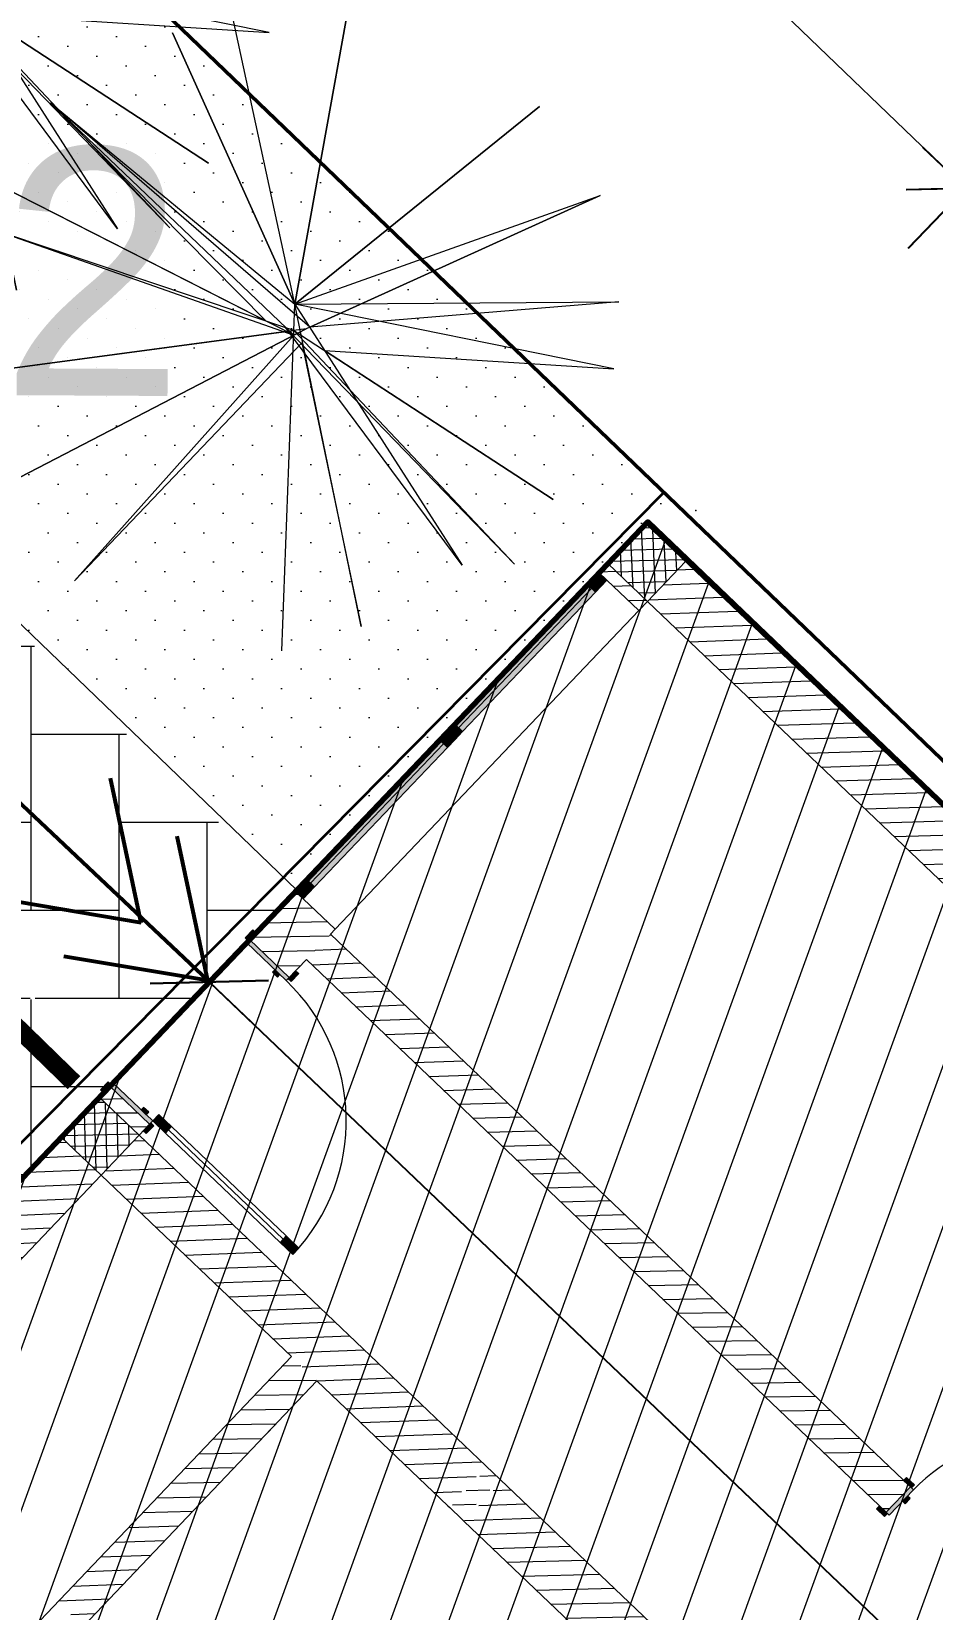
# Model space of a CAD drawing. Header units: metres. Extents: x 0 to 7617939, y 0 to 4642111.
# Drawn here: x 7616222.8 to 7616226.9, y 4641458.83 to 4641465.99 of the extents above; entities that cross this region are included whole.
import ezdxf
from ezdxf.enums import TextEntityAlignment as Align

# ---------------------------------------------------------------- set-up
doc = ezdxf.new("R2010")
doc.units = ezdxf.units.M
doc.header["$MEASUREMENT"] = 0
doc.linetypes.add('- Двойно прекъснати линии', pattern=[1093.61107349396, 529.166650772095, -211.666655540466, 141.11111164093, -211.666655540469])
doc.layers.get('0').update_dxf_attribs({"color": 1})
doc.layers.get('DEFPOINTS').update_dxf_attribs({"lineweight": 0})
for name, color, linetype in [('1 _ Плочи - Основни.Structural - Bearing', 7, 'Continuous'), ('1 _ Преградни_Стени - Външни .Non Structural - Bearing', 7, 'Continuous'), ('6 _ - Конструктивни оси.Dimensioning', 7, 'Continuous'), ('LEGENDI', 7, 'Continuous'), ('Structural - Bearing', 7, 'Continuous')]:
    doc.layers.add(name, color=color, linetype=linetype)
for name, color, linetype, lineweight in [('drva', 114, 'Continuous', 13), ('gradezna_linija', 7, 'Continuous', 53), ('hech plo~nici', 253, 'Continuous', 5), ('hetch_zelenilo', 72, 'Continuous', 5), ('koti', 7, 'Continuous', 25), ('Level 63', 7, 'Continuous', 0), ('Pecat', 7, 'Continuous', 25), ('soobrakaj', 250, 'Continuous', 53), ('U-5.2 ELEMENTI NA SOOBRAKAJNICA', 7, 'Continuous', 9)]:
    doc.layers.add(name, color=color, linetype=linetype, lineweight=lineweight)
doc.styles.add('K1', font='', dxfattribs={"width": 0.8})
doc.styles.add('PECAT', font='arial.ttf', dxfattribs={"height": 1.5})
doc.styles.add('Style-MAC C Swiss', font='MCSWIS.TTF')
doc.styles.get('K1').set_extended_font_data('Zurich BlkEx BT')
doc.dimstyles.new('mir', dxfattribs={"dimscale": 0.5, "dimtxt": 1.8, "dimasz": 0.01, "dimexe": 0.5, "dimexo": 0.0625, "dimgap": 0.2, "dimtad": 1, "dimzin": 0, "dimdsep": 46, "dimtxsty": 'K1', "dimblk": 'A$C321216CB', "dimcen": 0.09, "dimse1": 1, "dimse2": 1, "dimclrd": 256, "dimclrt": 256, "dimaunit": 1, "dimadec": 3, "dimazin": 0, "dimtfac": 1, "dimtofl": 0, "dimtmove": 2, "dimatfit": 3, "dimldrblk": 'A$C321216CB', "dimfxl": 0.5, "dimfxlon": 1, "dimtolj": 1, "dimtzin": 0, "dimlwd": 25, "dimarcsym": 0})
pattern_1 = [(44.99999999999996, (-56860.34481859207, 2014.433786392212), (-45.96193360834244, 45.96193360834246), [])]
pattern_2 = [(44.99999999999996, (-56860.34481859207, 2014.433786392212), (-35.35533484171247, 35.35533484171248), []), (135.0000000000001, (-56860.34481859207, 2014.433786392212), (35.35533484171238, 35.35533484171258), [])]

# ---------------------------------------------------------------- blocks, each defined once
blk = doc.blocks.new('A$C321216CB')
for p, q in [((0, -75.27068100022552), (0, 75.27068100022916)), ((-38.06893737428254, -38.06893737428072), (38.0689373742789, 38.06893737428072)), ((-53.83760753984097, 1.818989403545856e-12), (53.83760753984097, 1.818989403545856e-12))]:
    blk.add_line(p, q)
blk = doc.blocks.new('*D23')
at = {"layer": 'DEFPOINTS', "color": 0, "linetype": 'Continuous', "lineweight": 25, "transparency": 16777216}
for p in [(7616223.488824899, 4641468.971690147), (7616223.356286365, 4641468.83402283), (7616227.179111835, 4641465.418884488)]:
    blk.add_point(p, dxfattribs=at)
at = {"layer": 'koti', "lineweight": 20, "transparency": 16777216}
blk.add_line((7616227.042971307, 4641465.284684973), (7616223.359888358, 4641468.830555029), dxfattribs=at)
at = {"layer": 'koti', "linetype": 'Continuous', "lineweight": 20, "transparency": 16777216, "xscale": 0.005000000000000001, "yscale": 0.005000000000000001, "zscale": 0.005000000000000001}
for p, rotation in [((7616223.356286365, 4641468.83402283), 136.0874016852455), ((7616227.0465733, 4641465.281217171), 316.0874016852455)]:
    blk.add_blockref('A$C321216CB', p, dxfattribs=dict(at, rotation=rotation))
at = {"layer": 'koti', "color": 0, "linetype": 'Continuous', "lineweight": 20, "transparency": 16777216, "insert": (7616225.478853932, 4641467.345779452), "char_height": 0.6, "attachment_point": 5, "rotation": 316.08740168524554, "style": 'K1'}
blk.add_mtext('\\A1;5.1', dxfattribs=at)
blk = doc.blocks.new('*D25')
at = {"layer": 'DEFPOINTS', "color": 0, "linetype": 'Continuous', "lineweight": 25, "transparency": 16777216}
for p in [(7616227.047909321, 4641465.281242531), (7616226.327898195, 4641464.52622088), (7616236.314799643, 4641455.002414308)]:
    blk.add_point(p, dxfattribs=at)
at = {"layer": 'koti', "lineweight": 20, "transparency": 16777216}
blk.add_line((7616237.031192338, 4641455.760886604), (7616227.051527753, 4641465.277791887), dxfattribs=at)
at = {"layer": 'koti', "linetype": 'Continuous', "lineweight": 20, "transparency": 16777216, "xscale": 0.005000000000000001, "yscale": 0.005000000000000001, "zscale": 0.005000000000000001}
for p, rotation in [((7616227.047909321, 4641465.281242531), 136.3596841782759), ((7616237.03481077, 4641455.75743596), 316.3596841782759)]:
    blk.add_blockref('A$C321216CB', p, dxfattribs=dict(at, rotation=rotation))
at = {"layer": 'koti', "color": 0, "linetype": 'Continuous', "lineweight": 20, "transparency": 16777216, "insert": (7616232.317411619, 4641460.808813821), "char_height": 0.6, "attachment_point": 5, "rotation": 316.35968417827587, "style": 'K1'}
blk.add_mtext('\\A1;13.8', dxfattribs=at)
blk = doc.blocks.new('*D33')
at = {"layer": 'DEFPOINTS', "color": 0, "linetype": 'Continuous', "lineweight": 25, "transparency": 16777216}
for p in [(7616219.892703807, 4641465.220771774), (7616223.60979392, 4641461.676043971), (7616223.60979392, 4641461.676043971)]:
    blk.add_point(p, dxfattribs=at)
at = {"layer": 'koti', "lineweight": 20, "transparency": 16777216}
blk.add_line((7616219.896322239, 4641465.21732113), (7616223.606175488, 4641461.679494616), dxfattribs=at)
at = {"layer": 'koti', "linetype": 'Continuous', "lineweight": 20, "transparency": 16777216, "xscale": 0.005000000000000001, "yscale": 0.005000000000000001, "zscale": 0.005000000000000001}
for p, rotation in [((7616219.892703807, 4641465.220771774), 136.3596841862228), ((7616223.60979392, 4641461.676043971), 316.3596841862228)]:
    blk.add_blockref('A$C321216CB', p, dxfattribs=dict(at, rotation=rotation))
at = {"layer": 'koti', "color": 0, "linetype": 'Continuous', "lineweight": 20, "transparency": 16777216, "insert": (7616222.027300436, 4641463.737882447), "char_height": 0.6, "attachment_point": 5, "rotation": 316.35968418622286, "style": 'K1'}
blk.add_mtext('\\A1;5.1', dxfattribs=at)
blk = doc.blocks.new('*D34')
at = {"layer": 'DEFPOINTS', "color": 0, "linetype": 'Continuous', "lineweight": 25, "transparency": 16777216}
for p in [(7616223.60979392, 4641461.676043971), (7616235.581175267, 4641454.233272312), (7616233.596665542, 4641452.152265847)]:
    blk.add_point(p, dxfattribs=at)
at = {"layer": 'koti', "lineweight": 25, "transparency": 16777216}
blk.add_line((7616223.613412352, 4641461.672593326), (7616233.593047109, 4641452.155716491), dxfattribs=at)
at = {"layer": 'koti', "linetype": 'Continuous', "lineweight": 25, "transparency": 16777216, "xscale": 0.005000000000000001, "yscale": 0.005000000000000001, "zscale": 0.005000000000000001}
for p, rotation in [((7616223.60979392, 4641461.676043971), 136.3596841862228), ((7616233.596665542, 4641452.152265847), 316.3596841862228)]:
    blk.add_blockref('A$C321216CB', p, dxfattribs=dict(at, rotation=rotation))
at = {"layer": 'koti', "color": 0, "linetype": 'Continuous', "transparency": 16777216, "insert": (7616228.879281303, 4641457.203629483), "char_height": 0.6, "attachment_point": 5, "rotation": 316.35968418622286, "style": 'K1'}
blk.add_mtext('\\A1;13.8', dxfattribs=at)
blk = doc.blocks.new('A$C51218968')
at = {"layer": 'Structural - Bearing', "linetype": 'Continuous', "lineweight": 9}
h = blk.add_hatch(dxfattribs=at)
h.set_pattern_fill('1_БЕТОН_СГЛОБЯЕМИ_ЕЛЕМЕН_E7', color=256, scale=0.4999999403539185, angle=-1.272221872585407e-14, style=0, pattern_type=2)
h.set_pattern_definition(pattern_2)
h.paths.add_polyline_path([(249.9601044654846, 6649.999210357666), (249.9601039886475, 6899.999179840088), (-0.03986597061157227, 6899.999179840088), (-0.03986597061157227, 6649.999210357666)])
h = blk.add_hatch(dxfattribs=at)
h.set_pattern_fill('COMMON_BRICK_0001', color=256, scale=0.4999999403539185, angle=-1.272221872585407e-14, style=0, pattern_type=2)
h.set_pattern_definition(pattern_1)
h.paths.add_polyline_path([(249.9601368904114, 6899.999248504639), (249.9601364135742, 6649.999210357666), (3597.660786628723, 6649.999210357666), (3597.66078710556, 6899.999168395996)])
h = blk.add_hatch(dxfattribs=at)
h.set_pattern_fill('COMMON_BRICK_0001', color=256, scale=0.4999999403539185, angle=-1.272221872585407e-14, style=0, pattern_type=2)
h.set_pattern_definition(pattern_1)
h.paths.add_polyline_path([(249.9600834846497, 6649.999229431152), (-0.03986644744873047, 6649.999231338501), (-0.03986597061157227, 6591.965927124023), (249.9600830078125, 6591.965925216675)])
at = {"layer": 'Structural - Bearing', "linetype": 'Continuous', "lineweight": 9, "true_color": 0xdedede}
for points in [[(-0.03986597061157227, 6591.965936660767), (-0.03986549377441406, 6516.965948104858), (49.96012783050537, 6516.965948104858), (49.96012783050537, 6591.965936660767)], [(-0.03986549377441406, 6516.965948104858), (-0.03986644744873047, 5641.966053009033), (49.96012830734253, 5641.966053009033), (49.96012783050537, 6516.965948104858)], [(49.96012735366821, 5591.966054916382), (49.96012830734253, 5641.966053009033), (-0.03986644744873047, 5641.966053009033), (-0.03986597061157227, 5591.96605682373)], [(-0.03986597061157227, 5591.96605682373), (-0.03986549377441406, 5541.966064453125), (49.96012830734253, 5541.966064453125), (49.96012735366821, 5591.966054916382)], [(-0.03986549377441406, 5541.966064453125), (-0.03986692428588867, 4666.966165542603), (49.96012830734253, 4666.9661693573), (49.96012830734253, 5541.966064453125)], [(49.96012783050537, 4591.966176986694), (49.96012830734253, 4666.9661693573), (-0.03986692428588867, 4666.966165542603), (-0.03986644744873047, 4591.966176986694)], [(3897.660714626312, 4562.556200027466), (3897.660714626312, 4581.556198120117), (3847.660719871521, 4581.556198120117), (3847.660719871521, 4562.556200027466)], [(3909.660713195801, 4402.556219100952), (3909.660713195801, 4562.556200027466), (3889.660715579987, 4562.556200027466), (3889.660716056824, 4402.556219100952)], [(3909.660712718964, 4490.55620765686), (3925.660710811615, 4490.556209564209), (3925.660710811615, 4522.556203842163), (3909.660712718964, 4522.556203842163)], [(3897.660714626312, 4383.556221008301), (3897.660714626312, 4402.556219100952), (3847.660720348358, 4402.556219100952), (3847.660721302032, 4383.556221008301)], [(-19.03986358642578, 4281.999492645264), (-0.03986597061157227, 4281.999492645264), (-0.03986454010009766, 4331.999485015869), (-19.03986310958862, 4331.999486923218)], [(249.9601049423218, 4281.999492645264), (268.9601011276245, 4281.999492645264), (268.9601030349731, 4331.999486923218), (249.9601044654846, 4331.999486923218)], [(-0.03986549377441406, 4269.999492645264), (249.9601039886475, 4269.999494552612), (249.9601049423218, 4289.999492645264), (-0.03986597061157227, 4289.999490737915)], [(177.9601130485535, 4269.999494552612), (177.9601135253906, 4253.999494552612), (209.9601092338562, 4253.999494552612), (209.9601092338562, 4269.999494552612)], [(-0.03986597061157227, 3377.999597549438), (-19.03986310958862, 3377.999599456787), (-19.03986358642578, 3327.999607086182), (-0.03986501693725586, 3327.999607086182)], [(-0.03986549377441406, 3369.999601364136), (249.9601044654846, 3369.999601364136), (249.9601049423218, 3389.999597549438), (-0.03986597061157227, 3389.999597549438)], [(209.9601092338562, 3389.999599456787), (209.9601082801819, 3405.999597549438), (177.9601135253906, 3405.999593734741), (177.9601140022278, 3389.999599456787)], [(249.9601039886475, 3429.999593734741), (249.9601049423218, 3389.999597549438), (329.9600949287415, 3389.999597549438), (329.9600954055786, 3429.999593734741)], [(268.9601020812988, 3377.999597549438), (249.9601044654846, 3377.999599456787), (249.9601039886475, 3327.999607086182), (268.960102558136, 3327.999607086182)], [(1129.95999956131, 3389.999599456787), (1129.959998130798, 3429.999593734741), (1049.960008144379, 3429.99959564209), (1049.960008144379, 3389.999599456787)]]:
    blk.add_hatch(color=254, dxfattribs=at).paths.add_polyline_path(points)
at = {"layer": 'Structural - Bearing', "linetype": 'Continuous', "lineweight": 9}
h = blk.add_hatch(dxfattribs=at)
h.set_pattern_fill('COMMON_BRICK_0001', color=256, scale=0.4999999403539185, angle=-1.272221872585407e-14, style=0, pattern_type=2)
h.set_pattern_definition(pattern_1)
h.paths.add_polyline_path([(249.9600915908813, 4591.96618270874), (-0.03986644744873047, 4591.966184616089), (-0.03986692428588867, 4289.999500274658), (249.9601101875305, 4289.99949836731)])
h = blk.add_hatch(dxfattribs=at)
h.set_pattern_fill('COMMON_BRICK_0001', color=256, scale=0.4999999403539185, angle=-1.272221872585407e-14, style=0, pattern_type=2)
h.set_pattern_definition(pattern_1)
h.paths.add_polyline_path([(249.9601049423218, 4402.556219100952), (3889.660721302032, 4402.556219100952), (3889.660721302032, 4562.556209564209), (249.9601049423218, 4562.556293487549)])
h = blk.add_hatch(dxfattribs=at)
h.set_pattern_fill('COMMON_BRICK_0001', color=256, scale=0.4999999403539185, angle=-1.272221872585407e-14, style=0, pattern_type=2)
h.set_pattern_definition(pattern_1)
h.paths.add_polyline_path([(-0.03986644744873047, 3299.999639511108), (249.9600920677185, 3299.999641418457), (249.9601111412048, 3369.999607086182), (-0.03986597061157227, 3369.999605178833)])
h = blk.add_hatch(dxfattribs=at)
h.set_pattern_fill('1_БЕТОН_СГЛОБЯЕМИ_ЕЛЕМЕН_E7', color=256, scale=0.4999999403539185, angle=-1.272221872585407e-14, style=0, pattern_type=2)
h.set_pattern_definition(pattern_2)
h.paths.add_polyline_path([(249.9601044654846, 3049.999639511108), (249.9601044654846, 3299.99960899353), (-0.03986501693725586, 3299.999610900879), (-0.03986501693725586, 3049.999639511108)])
h = blk.add_hatch(dxfattribs=at)
h.set_pattern_fill('COMMON_BRICK_0001', color=256, scale=0.4999999403539185, angle=-1.272221872585407e-14, style=0, pattern_type=2)
h.set_pattern_definition(pattern_1)
h.paths.add_polyline_path([(2427.976480007172, 3299.99960899353), (249.9601044654846, 3299.99960899353), (249.9601044654846, 3049.999639511108), (2427.976480484009, 3049.999639511108)])
h = blk.add_hatch(dxfattribs=at)
h.set_pattern_fill('COMMON_BRICK_0001', color=256, scale=0.4999999403539185, angle=-1.272221872585407e-14, style=0, pattern_type=2)
h.set_pattern_definition(pattern_1)
h.paths.add_polyline_path([(2439.976479053497, 3299.99960899353), (2439.97647857666, 3049.99963760376), (2515.976469993591, 3049.999639511108), (2515.976469516754, 3299.999610900879)])
h = blk.add_hatch(dxfattribs=at)
h.set_pattern_fill('COMMON_BRICK_0001', color=256, scale=0.4999999403539185, angle=-1.272221872585407e-14, style=0, pattern_type=2)
h.set_pattern_definition(pattern_1)
h.paths.add_polyline_path([(2527.97646856308, 3299.999597549438), (2527.97646856308, 3049.999639511108), (3597.660760402679, 3049.999639511108), (3597.660759925842, 3299.999599456787)])
h = blk.add_hatch(dxfattribs=at)
h.set_pattern_fill('COMMON_BRICK_0001', color=256, scale=0.4999999403539185, angle=-1.272221872585407e-14, style=0, pattern_type=2)
h.set_pattern_definition(pattern_1)
h.paths.add_polyline_path([(249.9600958824158, 3049.999593734741), (-0.03986549377441406, 3049.999593734741), (-0.03986597061157227, 2199.999757766724), (249.9600968360901, 2199.999757766724)])
h = blk.add_hatch(dxfattribs=at)
h.set_pattern_fill('COMMON_BRICK_0001', color=256, scale=0.4999999403539185, angle=-1.272221872585407e-14, style=0, pattern_type=2)
h.set_pattern_definition(pattern_1)
h.paths.add_polyline_path([(1605.4329829216, 1509.999824523926), (1605.432983875275, 3049.999639511108), (1445.433003425598, 3049.999639511108), (1445.433001995087, 1509.999822616577)])
at = {"layer": '1 _ Плочи - Основни.Structural - Bearing', "linetype": 'Continuous', "lineweight": 9, "ltscale": 0.01, "flags": 128}
blk.add_lwpolyline([(11999.95864772797, 0), (13799.95848751068, 3.814697265625e-06), (13799.95848751068, 6899.999179840088), (11999.95864963531, 6899.999179840088), (-0.03986597061157227, 6899.999179840088), (-0.03986597061157227, 0)], close=True, dxfattribs=at)
at = {"layer": '1 _ Преградни_Стени - Външни .Non Structural - Bearing', "linetype": 'Continuous', "lineweight": 9, "ltscale": 0.01}
for p, q in [((2427.976602077484, 3049.999591827393), (2439.976583003998, 3049.999591827393)), ((2427.976602077484, 3049.999591827393), (2439.976583003998, 3049.999591827393)), ((2439.976583003998, 3049.999591827393), (2515.976456165314, 3049.999591827393)), ((2439.976583003998, 3049.999591827393), (2515.976456165314, 3049.999591827393)), ((2515.976456165314, 3049.999591827393), (2527.976435184479, 3049.999591827393)), ((2515.976456165314, 3049.999591827393), (2527.976435184479, 3049.999591827393))]:
    blk.add_line(p, q, dxfattribs=at)
at = {"layer": '1 _ Преградни_Стени - Външни .Non Structural - Bearing', "linetype": 'Continuous', "lineweight": 9, "ltscale": 0.01, "flags": 128}
for points in [[(1605.4329829216, 2812.905380249023), (1605.432983875275, 2800.905380249023)], [(1605.432983875275, 2800.905380249023), (1605.4329829216, 2724.905391693115)], [(1605.4329829216, 2724.905391693115), (1605.432984352112, 2712.905391693115)]]:
    blk.add_lwpolyline(points, dxfattribs=at)
at = {"layer": '6 _ - Конструктивни оси.Dimensioning', "linetype": '- Двойно прекъснати линии', "lineweight": 9, "ltscale": 0.01}
blk.add_point((124.9601197242737, 7100.266387939453), dxfattribs=at)
blk.add_point((124.9601197242737, 7100.266387939453), dxfattribs=at)
at = {"layer": 'Structural - Bearing', "linetype": 'Continuous', "lineweight": 9, "ltscale": 0.01}
for p, q in [((-0.03984594345092773, 6591.965896606445), (49.96020936965942, 6591.965896606445)), ((-0.03984594345092773, 6591.965896606445), (-0.03984642028808594, 4591.966173171997)), ((-0.03984594345092773, 6591.965896606445), (-0.03984594345092773, 6516.965953826904)), ((-0.03984594345092773, 6591.965896606445), (49.96020936965942, 6591.965896606445)), ((-0.03984594345092773, 6591.965896606445), (49.96020936965942, 6591.965896606445)), ((49.96020936965942, 6591.965896606445), (249.9601540565491, 6591.965896606445)), ((49.96020841598511, 6516.965953826904), (49.96020936965942, 6591.965896606445)), ((49.96020936965942, 6591.965896606445), (249.9601540565491, 6591.965896606445)), ((249.9601540565491, 6591.965896606445), (249.9601545333862, 4591.966171264648)), ((-0.03984594345092773, 6516.965953826904), (49.96020841598511, 6516.965953826904)), ((-0.03984594345092773, 6516.965953826904), (-0.03984642028808594, 5641.965953826904)), ((24.96004295349121, 6516.965951919556), (24.96004390716553, 5641.965953826904)), ((49.96020889282227, 5641.965953826904), (49.96020841598511, 6516.965953826904)), ((49.96020889282227, 5641.965953826904), (-0.03984642028808594, 5641.965953826904)), ((-0.03984642028808594, 5641.965953826904), (-0.03984594345092773, 5591.966173171997)), ((-0.03984594345092773, 5591.966173171997), (-0.03984498977661133, 5541.966119766235)), ((49.96020936965942, 5591.966173171997), (49.96020889282227, 5641.965953826904)), ((49.96020936965942, 5541.966117858887), (49.96020936965942, 5591.966173171997)), ((-0.03984498977661133, 5541.966119766235), (-0.03984594345092773, 4666.966119766235)), ((-0.03984498977661133, 5541.966119766235), (49.96020936965942, 5541.966117858887)), ((24.96004390716553, 5541.966117858887), (24.96004390716553, 4666.966117858887)), ((49.96020984649658, 4666.966117858887), (49.96020936965942, 5541.966117858887)), ((49.96020984649658, 4666.966117858887), (-0.03984594345092773, 4666.966119766235)), ((-0.03984594345092773, 4666.966119766235), (-0.03984642028808594, 4591.966173171997)), ((49.96020936965942, 4591.966175079346), (49.96020984649658, 4666.966117858887)), ((-0.03984642028808594, 4591.966173171997), (49.96020936965942, 4591.966175079346)), ((-0.03984642028808594, 4591.966173171997), (49.96020936965942, 4591.966175079346)), ((-0.03984642028808594, 4591.966173171997), (49.96020936965942, 4591.966175079346)), ((49.96020936965942, 4591.966175079346), (249.9601545333862, 4591.966171264648)), ((49.96020936965942, 4591.966175079346), (249.9601545333862, 4591.966171264648)), ((3847.660677433014, 4562.556135177612), (3847.660676956177, 4581.556171417236)), ((3847.660676956177, 4581.556171417236), (3897.660732269287, 4581.556171417236)), ((3889.66074514389, 4562.556133270264), (3847.660677433014, 4562.556135177612)), ((3897.660731315613, 4562.556133270264), (3847.660677433014, 4562.556135177612)), ((3889.66074514389, 4562.556133270264), (3847.660677433014, 4562.556135177612)), ((3889.66074514389, 4562.556133270264), (3847.660677433014, 4562.556135177612)), ((3889.66074514389, 4562.556133270264), (3889.660745620728, 4402.556123733521)), ((3909.660712718964, 4562.556133270264), (3889.66074514389, 4562.556133270264)), ((3889.66074514389, 4562.556133270264), (3889.660745620728, 4402.556123733521)), ((3889.66074514389, 4562.556133270264), (3889.660745620728, 4402.556123733521)), ((3889.66074514389, 4562.556133270264), (3889.660745620728, 4402.556123733521)), ((3897.660732269287, 4581.556171417236), (3897.660731315613, 4562.556133270264)), ((3909.660713195801, 4402.556125640869), (3909.660712718964, 4562.556133270264)), ((3925.660686016083, 4522.556201934814), (3909.660711288452, 4522.556200027466)), ((3909.660711288452, 4522.556200027466), (3909.660712242126, 4490.556253433228)), ((3925.660685539246, 4490.556255340576), (3925.660686016083, 4522.556201934814)), ((3909.660712242126, 4490.556253433228), (3925.660685539246, 4490.556255340576)), ((3847.660676956177, 4402.556123733521), (3897.66073179245, 4402.556125640869)), ((3889.660745620728, 4402.556123733521), (3847.660676956177, 4402.556123733521)), ((3847.660677433014, 4383.556087493896), (3847.660676956177, 4402.556123733521)), ((3889.660745620728, 4402.556123733521), (3847.660676956177, 4402.556123733521)), ((3889.660745620728, 4402.556123733521), (3847.660676956177, 4402.556123733521)), ((3897.66073179245, 4383.556085586548), (3847.660677433014, 4383.556087493896)), ((3889.660745620728, 4402.556123733521), (3909.660713195801, 4402.556125640869)), ((3897.66073179245, 4402.556125640869), (3897.66073179245, 4383.556085586548)), ((-19.03988361358643, 4281.999485015869), (-19.03988361358643, 4331.999540328979)), ((-19.03988361358643, 4331.999540328979), (-0.03984737396240234, 4331.999538421631)), ((-0.03984594345092773, 4289.99946975708), (-0.03984737396240234, 4331.999538421631)), ((-0.03984737396240234, 4331.999538421631), (-0.03984594345092773, 4281.999485015869)), ((-0.03984594345092773, 4289.99946975708), (-0.03984737396240234, 4331.999538421631)), ((-0.03984594345092773, 4289.99946975708), (-0.03984737396240234, 4331.999538421631)), ((249.9601526260376, 4289.99946975708), (249.9601545333862, 4331.999540328979)), ((249.9601540565491, 4281.999485015869), (249.9601545333862, 4331.999540328979)), ((249.9601545333862, 4331.999540328979), (268.9601902961731, 4331.999538421631)), ((249.9601526260376, 4289.99946975708), (249.9601545333862, 4331.999540328979)), ((249.9601526260376, 4289.99946975708), (249.9601545333862, 4331.999540328979)), ((268.9601902961731, 4331.999538421631), (268.9601917266846, 4281.999485015869)), ((-0.03984594345092773, 4281.999485015869), (-19.03988361358643, 4281.999485015869)), ((249.9601526260376, 4289.99946975708), (-0.03984594345092773, 4289.99946975708)), ((249.9601526260376, 4289.99946975708), (-0.03984594345092773, 4289.99946975708)), ((-0.03984594345092773, 4289.99946975708), (-0.03984594345092773, 4269.999504089355)), ((249.9601526260376, 4289.99946975708), (-0.03984594345092773, 4289.99946975708)), ((249.9601526260376, 4289.99946975708), (-0.03984594345092773, 4289.99946975708)), ((-0.03984594345092773, 4269.999504089355), (249.9601545333862, 4269.999505996704)), ((209.9602198600769, 4269.999505996704), (177.9599981307983, 4269.999504089355)), ((177.9599981307983, 4269.999504089355), (177.959997177124, 4253.999530792236)), ((177.959997177124, 4253.999530792236), (209.9602208137512, 4253.999530792236)), ((209.9602208137512, 4253.999530792236), (209.9602198600769, 4269.999505996704)), ((249.9601545333862, 4269.999505996704), (249.9601526260376, 4289.99946975708)), ((268.9601917266846, 4281.999485015869), (249.9601540565491, 4281.999485015869)), ((-19.03988313674927, 3327.999546051025), (-19.03988361358643, 3377.999603271484)), ((-19.03988361358643, 3377.999603271484), (-0.03984546661376953, 3377.999601364136)), ((249.9601531028748, 3389.999580383301), (-0.03984594345092773, 3389.999580383301)), ((-0.03984594345092773, 3389.999580383301), (-0.03984546661376953, 3369.999614715576)), ((-0.03984546661376953, 3377.999601364136), (-0.03984546661376953, 3327.999546051025)), ((249.9601531028748, 3369.999616622925), (-0.03984546661376953, 3369.999614715576)), ((-0.03984546661376953, 3369.999614715576), (249.9601531028748, 3369.999616622925)), ((249.9601531028748, 3369.999616622925), (-0.03984546661376953, 3369.999614715576)), ((249.9601531028748, 3369.999616622925), (-0.03984546661376953, 3369.999614715576)), ((-0.03984546661376953, 3369.999614715576), (-0.03984546661376953, 3327.999546051025)), ((-0.03984546661376953, 3369.999614715576), (-0.03984546661376953, 3327.999546051025)), ((-0.03984546661376953, 3369.999614715576), (-0.03984546661376953, 3327.999546051025)), ((209.9602203369141, 3405.999555587769), (177.9599976539612, 3405.999555587769)), ((177.9599976539612, 3405.999555587769), (177.959997177124, 3389.999580383301)), ((177.959997177124, 3389.999580383301), (209.9602212905884, 3389.999580383301)), ((209.9602212905884, 3389.999580383301), (209.9602203369141, 3405.999555587769)), ((249.9601531028748, 3389.999580383301), (249.9601550102234, 3429.999515533447)), ((249.9601531028748, 3369.999616622925), (249.9601531028748, 3389.999580383301)), ((329.9600219726562, 3389.999580383301), (249.9601531028748, 3389.999580383301)), ((249.9601545333862, 3327.999546051025), (249.9601531028748, 3377.999601364136)), ((249.9601531028748, 3377.999601364136), (268.9601922035217, 3377.999603271484)), ((249.9601531028748, 3369.999616622925), (249.9601545333862, 3327.999546051025)), ((249.9601531028748, 3369.999616622925), (249.9601545333862, 3327.999546051025)), ((249.9601531028748, 3369.999616622925), (249.9601545333862, 3327.999546051025)), ((249.9601550102234, 3429.999515533447), (329.9600205421448, 3429.999515533447)), ((268.9601922035217, 3377.999603271484), (268.9601917266846, 3327.999546051025)), ((329.9600205421448, 3429.999515533447), (329.9600219726562, 3389.999580383301)), ((1049.959932327271, 3409.999549865723), (329.9600210189819, 3409.999549865723)), ((1049.959932804108, 3389.999582290649), (1049.959932327271, 3429.999515533447)), ((1049.959932327271, 3429.999515533447), (1129.960076332092, 3429.999515533447)), ((1129.960077285767, 3389.999580383301), (1049.959932804108, 3389.999582290649)), ((1129.960076332092, 3429.999515533447), (1129.960077285767, 3389.999580383301)), ((-0.03984546661376953, 3327.999546051025), (-19.03988313674927, 3327.999546051025)), ((268.9601917266846, 3327.999546051025), (249.9601545333862, 3327.999546051025))]:
    blk.add_line(p, q, dxfattribs=at)
at = {"layer": 'Structural - Bearing', "linetype": 'Continuous', "lineweight": 9, "ltscale": 0.01, "flags": 128}
for points in [[(249.9601044654846, 6649.999210357666), (249.9601039886475, 6899.999179840088), (-0.03986597061157227, 6899.999179840088), (-0.03986597061157227, 6649.999206542969)], [(1049.960008621216, 3389.99959564209), (329.9600949287415, 3389.999597549438), (329.9600954055786, 3409.999597549438), (1049.960009098053, 3409.99959564209)], [(1049.960009098053, 3409.99959564209), (329.9600954055786, 3409.999597549438), (329.9600954055786, 3429.999591827393), (1049.960008621216, 3429.999593734741)], [(249.9601044654846, 3049.99963760376), (249.9601044654846, 3299.999607086182), (-0.03986644744873047, 3299.999607086182), (-0.03986501693725586, 3049.99963760376)]]:
    blk.add_lwpolyline(points, close=True, dxfattribs=at)
for points in [[(3597.660677433014, 6899.999177932739), (249.9601316452026, 6899.999177932739)], [(-0.03986597061157227, 6649.999256134033), (-0.03986644744873047, 6591.965963363647)], [(249.9601039886475, 6591.965965270996), (249.9601035118103, 6649.999258041382)], [(249.960132598877, 6649.999206542969), (3597.660678386688, 6649.999208450317)], [(-0.03986597061157227, 4591.966176986694), (-0.03986644744873047, 4289.999483108521)], [(249.9601044654846, 4562.556198120117), (249.9601039886475, 4591.966176986694)], [(3889.660704612732, 4562.556200027466), (249.9601044654846, 4562.556198120117)], [(249.9601035118103, 4289.999485015869), (249.9601049423218, 4402.556217193604)], [(249.9601049423218, 4402.556217193604), (3889.660704135895, 4402.556217193604)], [(-0.03986549377441406, 3369.999591827393), (-0.03986644744873047, 3299.999639511108)], [(249.9601044654846, 3299.999641418457), (249.9601039886475, 3369.999589920044)], [(2427.976480484009, 3299.999607086182), (249.9601044654846, 3299.999607086182)], [(3597.660767555237, 3299.999607086182), (2427.976480484009, 3299.999607086182)], [(-0.03986549377441406, 3049.999593734741), (-0.03986597061157227, 2199.99974822998)], [(249.9601044654846, 3049.99963760376), (1445.433003425598, 3049.99963760376)], [(249.9601054191589, 2199.999750137329), (249.9601039886475, 3049.999591827393)], [(1445.433003425598, 3049.99963760376), (1445.433003425598, 1349.999839782715), (3687.660739898682, 1349.999839782715)], [(1605.432983875275, 3049.999639511108), (2427.976480484009, 3049.99963760376)], [(1605.4329829216, 1509.999820709229), (1605.432983875275, 3049.999639511108)], [(2527.97646856308, 3049.99963760376), (3597.6607670784, 3049.99963760376)]]:
    blk.add_lwpolyline(points, dxfattribs=at)
at = {"layer": 'Structural - Bearing', "linetype": 'Continuous', "lineweight": 9, "ltscale": 0.01}
for centre, radius, start, end in [((4689.660618782043, 4562.556198120117), 779.9999069521125, 90.0000207364543, 180.0000207637751), ((249.9601035118103, 3389.99959564209), 879.9998950228979, 2.076377507683786e-05, 90.0000207364543)]:
    blk.add_arc(centre, radius, start, end, dxfattribs=at)
blk = doc.blocks.new('dr3')
at = {"layer": 'drva'}
for p, q in [((-0.5981486577338728, -0.5695273786508324), (-0.169347811066018, 5.380837321724471)), ((-0.169347811066018, 5.380837321724471), (-0.5577607984132555, -0.009074911519519446)), ((-0.4054363016020943, -0.729804159829996), (-3.719340249993365, 4.901450992345417)), ((-3.719340249993365, 4.901450992345417), (-0.5176136461850547, -0.5391832910669336)), ((-0.5176136461850547, -0.5391832910669336), (-0.9369150203160643, 4.997328258220818)), ((-0.9369150203160643, 4.997328258220818), (-0.5981486577338728, -0.5695273786508324)), ((1.557676048204939, 5.093205524096902), (-0.5981486577338728, -0.5695273786508324)), ((-0.5577607984132555, -0.009074911519519446), (1.557676048204939, 5.093205524096902)), ((-0.353095647594273, -0.7783495988447839), (1.557676048204939, 5.093205524096902)), ((1.557676048204939, 5.093205524096902), (-0.07340309068058559, -0.3718130536667559)), ((-0.07340309068058559, -0.3718130536667559), (3.572538791715942, 3.559163500947193)), ((3.572538791715942, 3.559163500947193), (-0.07340309068058559, -0.3718130536667559)), ((-0.07340309068058559, -0.3718130536667559), (3.572538791715942, 3.559163500947193)), ((3.572538791715942, 3.559163500947193), (-0.07340309068058559, -0.3718130536667559)), ((-0.4054363016020943, -0.729804159829996), (-4.87069106386889, 2.983899905692169)), ((-4.87069106386889, 2.983899905692169), (-0.4054363016020943, -0.729804159829996)), ((-0.07340309068058559, -0.3718130536667559), (4.436050721351421, 2.792145373940116)), ((-0.5981486577338728, -0.5695273786508324), (-6.213936041598572, 1.35398061666649)), ((-6.213936041598572, 1.35398061666649), (-0.6694538233650746, -0.7568255882148378)), ((-0.07340309068058559, -0.3718130536667559), (5.491456814841058, 0.8745942872874366)), ((5.491456814841058, 0.8745942872874366), (-0.07340309068058559, -0.3718130536667559)), ((-5.926097157358527, -2.57699882251552), (-0.07340309068058559, -0.3718130536667559)), ((-4.966640507337615, -3.727528897594198), (-0.07340309068058559, -0.3718130536667559)), ((-0.07340309068058559, -0.3718130536667559), (-3.239611924983365, -4.97393623854839)), ((-3.239611924983365, -4.97393623854839), (-0.529059545295695, -0.3880501049442273)), ((-0.529059545295695, -0.3880501049442273), (-2.855828320357887, -5.83683451599893)), ((-2.855828320357887, -5.83683451599893), (-0.5176136461850547, -0.5391832910669336)), ((-0.5176136461850547, -0.5391832910669336), (-1.512588065711952, -6.028589047750415)), ((-0.07340309068058559, -0.3718130536667559), (4.915779046361877, -3.056385151895142)), ((4.915779046361877, -3.056385151895142), (-0.07340309068058559, -0.3718130536667559)), ((-0.07340309068058559, -0.3718130536667559), (3.860377675955078, -4.686304440920253)), ((1.077947723194484, -6.124466313626499), (-0.07340309068058559, -0.3718130536667559)), ((-0.07340309068058559, -0.3718130536667559), (2.229298537070008, -5.74095725012296)), ((-0.6694538233650746, -0.7568255882148378), (-4.966640507337615, -3.727528897594198)), ((3.860377675955078, -4.686304440920253), (-0.4054363016020943, -0.729804159829996)), ((2.229298537070008, -5.74095725012296), (-0.353095647594273, -0.7783495988447839)), ((-0.353095647594273, -0.7783495988447839), (3.860377675955078, -4.686304440920253)), ((3.860377675955078, -4.686304440920253), (-0.353095647594273, -0.7783495988447839)), ((-1.512588065711952, -6.028589047750415), (-0.6353153963705154, -1.188559448240767)), ((-0.6353153963705154, -1.188559448240767), (1.077947723194484, -6.124466313626499))]:
    blk.add_line(p, q, dxfattribs=at)
blk = doc.blocks.new('A$C0391f4e6')
at = {"layer": 'Level 63', "color": 7, "linetype": 'Continuous', "lineweight": 35}
blk.add_lwpolyline([(-5.82351148314774, 2.290218397043645), (-15.96007166616619, 11.95034382399172), (-10.99513398762792, 16.97037569154054), (-0.9079072270542383, 7.282914160750806), (-5.82351148314774, 2.290218397043645)], dxfattribs=at)

msp = doc.modelspace()

# ---------------------------------------------------------------- hatches: boundary and pattern name
at = {"layer": 'gradezna_linija', "linetype": 'Continuous', "lineweight": 18}
h = msp.add_hatch(dxfattribs=at)
h.set_pattern_fill('LINE', color=30, scale=2, angle=70)
h.set_pattern_definition([(70, (0, 0), (-0.2349231551964771, 0.0855050358314172), [])])
h.paths.add_polyline_path([(7616230.822436475, 4641449.243139954), (7616235.58122474, 4641454.233324192), (7616225.59427382, 4641463.757078884), (7616220.832414584, 4641458.763614628)])
at = {"layer": 'hech plo~nici'}
h = msp.add_hatch(dxfattribs=at)
h.set_pattern_fill('AR-HBONE', color=256, scale=0.1, angle=45)
h.set_pattern_definition([(90, (0, 0), (-0.4000000000000001, 0.4000000000000001), [1.2, -0.4]), (180, (0, 0.4000000000358942), (-0.4, 0.4000000000000001), [1.2, -0.4])])
h.paths.add_polyline_path([(7616222.326417104, 4641462.068521049), (7616221.739494464, 4641461.45358406), (7616222.531190606, 4641460.707474819), (7616222.612339732, 4641460.630088596), (7616223.194214707, 4641461.240257229)])
h.paths.add_polyline_path([(7616220.292957531, 4641465.605195541), (7616219.467604714, 4641464.734108447), (7616223.106347976, 4641461.304888789), (7616223.187497103, 4641461.227502565), (7616223.995273365, 4641462.07455693)])
at = {"layer": 'hetch_zelenilo'}
h = msp.add_hatch(dxfattribs=at)
h.set_pattern_fill('DOTS', color=256, scale=2, angle=45)
h.set_pattern_definition([(45, (0, 0), (-0.04419417382415922, 0.1325825214724777), [0, -0.125])])
h.paths.add_polyline_path([(7616225.704127332, 4641463.872274023), (7616222.010000001, 4641467.42), (7616220.308816327, 4641465.652986408), (7616224.006977275, 4641462.092600082)])

# ---------------------------------------------------------------- linework, layer by layer
at = {"layer": 'gradezna_linija', "linetype": 'Continuous', "lineweight": 70}
msp.add_lwpolyline([(7616229.516650738, 4641450.482068469), (7616230.822434717, 4641449.24314163), (7616235.582671795, 4641454.238152305), (7616234.273010335, 4641455.468931859), (7616225.602053918, 4641463.766987796), (7616220.832414584, 4641458.763614628)], close=True, dxfattribs=at).dxf.unprotected_set("ltscale", 0)
at = {"layer": 'soobrakaj', "color": 7, "ltscale": 50}
for p, q in [((7616221.999670193, 4641463.193674579), (7616223.602557056, 4641461.68294526)), ((7616223.299623676, 4641461.945542027), (7616223.160379611, 4641462.601511504)), ((7616223.602557056, 4641461.68294526), (7616223.463312991, 4641462.338914735)), ((7616223.299623676, 4641461.945542027), (7616222.64534506, 4641462.055058802)), ((7616223.602557056, 4641461.68294526), (7616222.948278438, 4641461.792462035))]:
    msp.add_line(p, q, dxfattribs=at)
at = {"layer": 'U-5.2 ELEMENTI NA SOOBRAKAJNICA', "linetype": 'Continuous'}
msp.add_lwpolyline([(7616225.594273819, 4641463.757078884), (7616224.006977275, 4641462.092600082), (7616220.308816327, 4641465.652986408)], dxfattribs=at)

# ---------------------------------------------------------------- block references
at = {"layer": 'drva', "ltscale": 6, "xscale": 0.2521149630886751, "yscale": 0.252114962389842, "zscale": 0.2521149626830319, "rotation": 67.17827657664647}
msp.add_blockref('dr3', (7616222.352701955, 4641466.336861274), dxfattribs=at)

# ---------------------------------------------------------------- texts
at = {"layer": 'gradezna_linija', "color": 1, "linetype": 'Continuous', "lineweight": 0, "style": 'Style-MAC C Swiss'}
msp.add_text('2', height=1.125, rotation=359.702840651312, dxfattribs=at).set_placement((7616223.079689767, 4641464.902320877), align=Align.MIDDLE_CENTER)
at = {"layer": 'LEGENDI', "style": 'PECAT'}
msp.add_text('Г.Л', height=0.6499999999999999, rotation=45.74552065750382, dxfattribs=at).set_placement((7616222.139910108, 4641460.341461283))

# ---------------------------------------------------------------- dimensions: what is measured, and where the dimension line sits
at = {"layer": 'koti', "linetype": 'Continuous', "lineweight": 20}
for p1, p2, distance, picture, middle in [((7616227.179111836, 4641465.418884489), (7616223.4888249, 4641468.971690148), 0.1910988064806999, '*D23', (7616225.478853932, 4641467.345779452)), ((7616236.314799643, 4641455.002414308), (7616226.327898194, 4641464.52622088), -1.043299437243852, '*D25', (7616232.317411619, 4641460.808813821)), ((7616219.892703807, 4641465.220771775), (7616223.60979392, 4641461.676043971), 0, '*D33', (7616222.027300436, 4641463.737882447))]:
    dim = msp.add_aligned_dim(p1=p1, p2=p2, distance=distance, dimstyle='mir', override={"dimtxt": 1.2, "dimdec": 1, "dimdsep": 0, "dimclrd": 256, "dimclrt": 0, "dimlwd": 20}, dxfattribs=at)
    dim.commit()
    dim.dimension.update_dxf_attribs({"geometry": picture, "text_midpoint": middle})
at = {"layer": 'koti', "linetype": 'Continuous'}
dim = msp.add_linear_dim(base=(7616233.596665542, 4641452.152265847), p1=(7616223.60979392, 4641461.676043971), p2=(7616235.581175268, 4641454.233272313), angle=136.3596841862228, dimstyle='mir', override={"dimtxt": 1.2, "dimdec": 1, "dimdsep": 0, "dimclrd": 256, "dimclrt": 0}, dxfattribs=at)
dim.commit()
dim.dimension.update_dxf_attribs({"geometry": '*D34', "text_midpoint": (7616228.879281303, 4641457.203629483)})

# ---------------------------------------------------------------- next in the draw order: block references
at = {"layer": 'U-5.2 ELEMENTI NA SOOBRAKAJNICA', "linetype": 'Continuous', "lineweight": 25, "xscale": 0.001, "yscale": 0.001, "zscale": 0.001, "rotation": 316.3786440716248}
msp.add_blockref('A$C51218968', (7616220.832442368, 4641458.763585612), dxfattribs=at)

# ---------------------------------------------------------------- next in the draw order: linework, layer by layer
at = {"layer": 'Pecat', "color": 82, "lineweight": 50}
msp.add_lwpolyline([(7616235.809999999, 4641444.49), (7616236.67, 4641446.930000001), (7616240.429999999, 4641449.730000001), (7616222.010000001, 4641467.42), (7616217.099999999, 4641462.32), (7616217.300000001, 4641462.13)], close=True, dxfattribs=at)

# ---------------------------------------------------------------- next in the draw order: block references
at = {"layer": 'drva', "ltscale": 6, "xscale": 0.2521149630886751, "yscale": 0.252114962389842, "zscale": 0.2521149626830319, "rotation": 67.17827657664647}
msp.add_blockref('dr3', (7616223.919476462, 4641464.809205431), dxfattribs=at)
at = {"layer": 'U-5.2 ELEMENTI NA SOOBRAKAJNICA', "linetype": 'Continuous', "lineweight": 25}
msp.add_blockref('A$C0391f4e6', (7616236.67, 4641446.930000001), dxfattribs=at)

doc.saveas('drawing.dxf')
